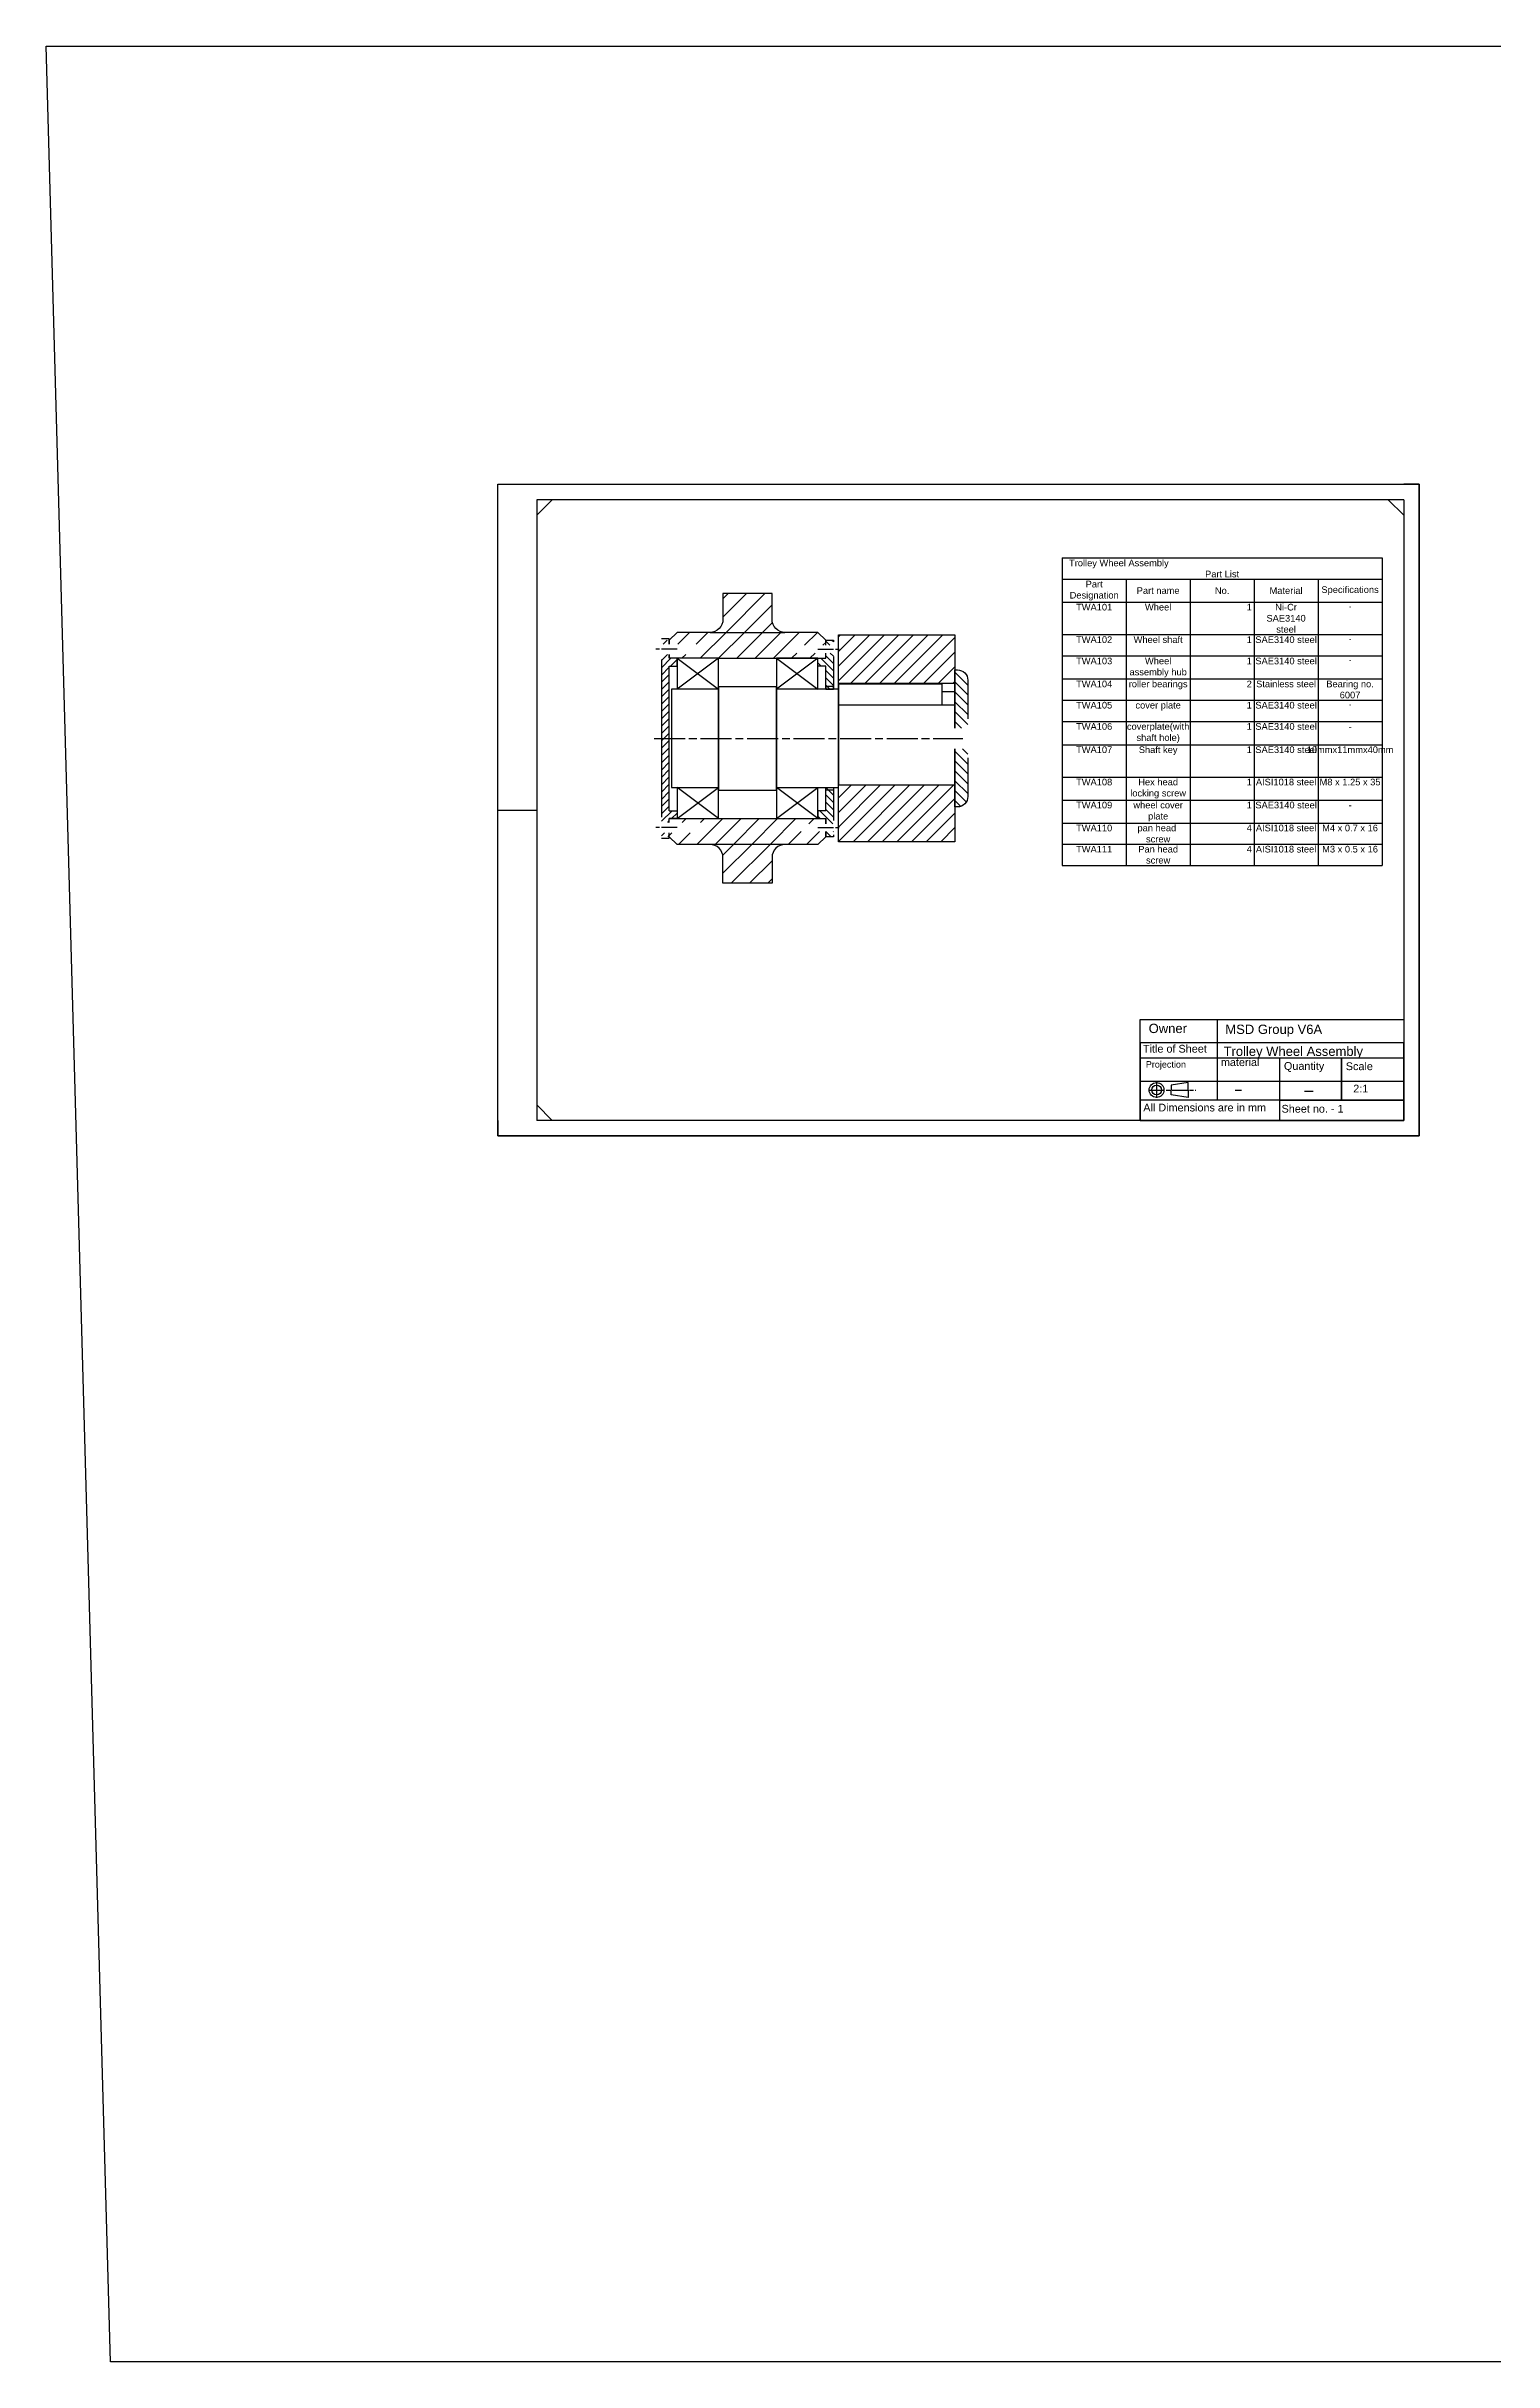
# Model space of a CAD drawing. Header units: millimetres. Extents: x -15074 to 21675, y -7568 to 6574.
# Drawn here: x -6999 to -6439, y 2979 to 3874 of the extents above; entities that cross this region are included whole.
import ezdxf

# ---------------------------------------------------------------- set-up
doc = ezdxf.new("R2010")
doc.units = ezdxf.units.MM
doc.linetypes.add('AM_ISO08W050', pattern=[18, 12, -1.5, 3, -1.5])
doc.linetypes.add('AM_ISO08W050x2', pattern=[9, 6, -0.75, 1.5, -0.75])
doc.layers.add('AM_7', color=142, linetype='AM_ISO08W050', lineweight=25)
doc.layers.add('AM_8', color=1, linetype='Continuous', lineweight=25)
doc.styles.get("Standard").update_dxf_attribs({"font": 'arial.ttf'})
pattern_1 = [(45, (1804.584, 1186.0103), (-3.535534, 3.535534), [])]
pattern_2 = [(45, (1804.5838, 1186.0103), (-2.8284271, 2.8284271), [])]
pattern_3 = [(135, (1804.5838, 1186.0103), (-1.41421356, -1.41421356), [])]
pattern_4 = [(135, (1804.5838, 1186.0103), (-1.9091883, -1.9091883), [])]

# ---------------------------------------------------------------- blocks, each defined once
blk = doc.blocks.new('*T333')
at = {"color": 0, "linetype": 'ByBlock', "lineweight": -2, "transparency": 16777216}
for p, q in [((0, 0), (123.74, 0)), ((0, 0), (0, -118.88)), ((123.74, 0), (123.74, -118.88)), ((0, -8.19), (123.74, -8.19)), ((24.75, -8.19), (24.75, -118.88)), ((49.49, -8.19), (49.49, -118.88)), ((74.24, -8.19), (74.24, -118.88)), ((98.99, -8.19), (98.99, -118.88)), ((0, -17.09), (123.74, -17.09)), ((0, -29.66), (123.74, -29.66)), ((0, -37.9), (123.74, -37.9)), ((0, -46.8), (123.74, -46.8)), ((0, -55), (123.74, -55)), ((0, -63.24), (123.74, -63.24)), ((0, -72.23), (123.74, -72.23)), ((0, -84.73), (123.74, -84.73)), ((0, -93.64), (123.74, -93.64)), ((0, -102.5), (123.74, -102.5)), ((0, -110.69), (123.74, -110.69)), ((0, -118.88), (123.74, -118.88))]:
    blk.add_line(p, q, dxfattribs=at)
at = {"color": 0, "transparency": 16777216}
for s, insert, char_height, width, attachment_point in [('Trolley Wheel Assembly                                                                                 Part List', (61.87, -4.1), 2.57309, 122.4486, 5), ('Part Designation', (12.37, -12.64), 2.5731, 23.4605, 5), ('{\\C256;\\c0;TWA}101', (12.37, -17.74), 2.5731, 23.0316, 2), ('Part name', (37.12, -12.64), 2.573, 23.4605, 5), ('Wheel', (37.12, -17.74), 2.573, 23.0316, 2), ('No.', (61.87, -12.64), 2.573, 23.4605, 5), ('1', (73.38, -17.74), 2.57, 23.0316, 3), ('Ni-Cr SAE3140 steel', (86.61, -17.74), 2.5731, 23.0316, 2), ('Material', (86.61, -12.64), 2.573, 23.4605, 5), ('Specifications', (111.36, -12.64), 2.5731, 23.4605, 5), ('-', (111.36, -17.74), 1.93, 23.0316, 2), ('{\\C256;\\c0;TWA}102', (12.37, -30.3), 2.5731, 23.0316, 2), ('Wheel shaft', (37.12, -30.3), 2.5731, 23.0316, 2), ('1', (73.38, -30.3), 2.57, 23.0316, 3), ('SAE3140 steel', (86.61, -30.3), 2.5731, 23.0316, 2), ('-', (111.36, -30.3), 1.93, 23.0316, 2), ('{\\C256;\\c0;TWA}103', (12.37, -38.54), 2.5731, 23.0316, 2), ('Wheel assembly hub', (37.12, -38.54), 2.5731, 23.0316, 2), ('1', (73.38, -38.54), 2.57, 23.0316, 3), ('SAE3140 steel', (86.61, -38.54), 2.5731, 23.0316, 2), ('-', (111.36, -38.54), 1.93, 23.0316, 2), ('{\\C256;\\c0;TWA}104', (12.37, -47.44), 2.5731, 23.0316, 2), ('roller bearings', (37.12, -47.44), 2.5731, 23.0316, 2), ('2', (73.38, -47.44), 2.57, 23.0316, 3), ('Stainless steel', (86.61, -47.44), 2.5731, 23.0316, 2), ('Bearing no. 6007', (111.36, -47.44), 2.5731, 23.0316, 2), ('{\\C256;\\c0;TWA}105', (12.37, -55.65), 2.5731, 23.0316, 2), ('cover plate', (37.12, -55.65), 2.5731, 23.0316, 2), ('1', (73.38, -55.65), 2.57, 23.0316, 3), ('SAE3140 steel', (86.61, -55.65), 2.5731, 23.0316, 2), ('-', (111.36, -55.65), 1.93, 23.0316, 2), ('{\\C256;\\c0;TWA}106', (12.37, -63.88), 2.5731, 23.0316, 2), ('coverplate(with shaft hole)', (37.12, -63.88), 2.5731, 23.0316, 2), ('1', (73.38, -63.88), 2.57, 23.0316, 3), ('SAE3140 steel', (86.61, -63.88), 2.5731, 23.0316, 2), ('-', (111.36, -63.88), 2.57, 23.0316, 2), ('{\\C256;\\c0;TWA}107', (12.37, -72.87), 2.5731, 23.0316, 2), ('Shaft key', (37.12, -72.87), 2.573, 23.0316, 2), ('1', (73.38, -72.87), 2.57, 23.0316, 3), ('SAE3140 steel', (86.61, -72.87), 2.5731, 23.0316, 2), (' 10mmx11mmx40mm ', (111.36, -72.87), 2.5731, 23.0316, 2), ('{\\C256;\\c0;TWA}108', (12.37, -85.37), 2.5731, 23.0316, 2), ('Hex head locking screw', (37.12, -85.37), 2.5731, 23.0316, 2), ('1', (73.38, -85.37), 2.57, 23.0316, 3), ('AISI1018 steel', (86.61, -85.37), 2.5731, 23.0316, 2), ('M8 x 1.25 x 35', (111.36, -85.37), 2.5731, 23.0316, 2), ('{\\C256;\\c0;TWA}109', (12.37, -94.28), 2.5731, 23.0316, 2), ('wheel cover plate', (37.12, -94.28), 2.5731, 23.0316, 2), ('1', (73.38, -94.28), 2.57, 23.0316, 3), ('SAE3140 steel', (86.61, -94.28), 2.5731, 23.0316, 2), ('-', (111.36, -94.28), 2.57, 23.0316, 2), ('{\\C256;\\c0;TWA}110', (12.37, -103.14), 2.5731, 23.0316, 2), ('pan head  screw', (37.12, -103.14), 2.5731, 23.0316, 2), ('4', (73.38, -103.14), 2.57, 23.0316, 3), ('AISI1018 steel', (86.61, -103.14), 2.5731, 23.0316, 2), ('M4 x 0.7 x 16', (111.36, -103.14), 2.5731, 23.0316, 2), ('{\\C256;\\c0;TWA}111', (12.37, -111.33), 2.5731, 23.0316, 2), ('Pan head screw', (37.12, -111.33), 2.5731, 23.0316, 2), ('4', (73.38, -111.33), 2.57, 23.0316, 3), ('AISI1018 steel', (86.61, -111.33), 2.5731, 23.0316, 2), ('M3 x 0.5 x 16', (111.36, -111.33), 2.5731, 23.0316, 2)]:
    blk.add_mtext(s, dxfattribs=dict(at, insert=insert, char_height=char_height, width=width, attachment_point=attachment_point))

msp = doc.modelspace()

# ---------------------------------------------------------------- hatches: boundary and pattern name
at = {"layer": 'AM_8', "true_color": 0x000000}
h = msp.add_hatch(dxfattribs=at)
h.set_pattern_fill('_U', color=18, scale=5, angle=45, style=0, pattern_type=0)
h.set_pattern_definition(pattern_1)
edge = h.paths.add_edge_path()
edge.add_line((-6718.661, 3652.564), (-6718.661, 3662.564))
edge.add_line((-6718.661, 3662.564), (-6737.661, 3662.564))
edge.add_line((-6737.661, 3662.564), (-6737.661, 3652.564))
edge.add_arc((-6742.661, 3652.564), 5, -90, 0, ccw=False)
edge.add_line((-6742.661, 3647.564), (-6713.661, 3647.564))
edge.add_arc((-6713.661, 3652.564), 5, 180, 270, ccw=False)
h = msp.add_hatch(dxfattribs=at)
h.set_pattern_fill('_U', color=18, scale=2, angle=45, style=0, pattern_type=0)
h.set_pattern_definition([(45, (1804.5838, 1186.0103), (-1.41421356, 1.41421356), [])])
edge = h.paths.add_edge_path(flags=0)
edge.add_line((-6758.411, 3643.064), (-6761.411, 3643.064))
edge.add_line((-6761.411, 3644.564), (-6761.411, 3643.064))
edge.add_line((-6758.411, 3644.564), (-6761.411, 3644.564))
edge.add_line((-6758.411, 3643.064), (-6758.411, 3644.564))
edge = h.paths.add_edge_path(flags=0)
edge.add_line((-6761.411, 3639.064), (-6758.411, 3639.064))
edge.add_line((-6758.411, 3637.564), (-6758.411, 3639.064))
edge.add_line((-6755.411, 3637.564), (-6758.411, 3637.564))
edge.add_line((-6755.411, 3634.564), (-6755.411, 3637.564))
edge.add_line((-6758.411, 3634.564), (-6755.411, 3634.564))
edge.add_line((-6758.411, 3578.564), (-6758.411, 3634.564))
edge.add_line((-6755.411, 3578.564), (-6758.411, 3578.564))
edge.add_line((-6755.411, 3575.564), (-6755.411, 3578.564))
edge.add_line((-6758.411, 3575.564), (-6755.411, 3575.564))
edge.add_line((-6758.411, 3574.064), (-6758.411, 3575.564))
edge.add_line((-6758.411, 3574.064), (-6761.411, 3574.064))
edge.add_line((-6761.411, 3639.064), (-6761.411, 3574.064))
edge = h.paths.add_edge_path(flags=0)
edge.add_line((-6761.411, 3570.064), (-6761.411, 3568.564))
edge.add_line((-6761.411, 3570.064), (-6758.411, 3570.064))
edge.add_line((-6758.411, 3568.564), (-6758.411, 3570.064))
edge.add_line((-6761.411, 3568.564), (-6758.411, 3568.564))
edge = h.paths.add_edge_path(flags=0)
edge.add_line((-6761.411, 3570.064), (-6758.411, 3570.064))
edge.add_line((-6761.411, 3574.064), (-6761.411, 3570.064))
edge.add_line((-6758.411, 3574.064), (-6761.411, 3574.064))
edge.add_line((-6758.411, 3570.064), (-6758.411, 3574.064))
edge = h.paths.add_edge_path(flags=0)
edge.add_line((-6761.411, 3639.064), (-6758.411, 3639.064))
edge.add_line((-6761.411, 3643.064), (-6761.411, 3639.064))
edge.add_line((-6758.411, 3643.064), (-6761.411, 3643.064))
edge.add_line((-6758.411, 3639.064), (-6758.411, 3643.064))
edge = h.paths.add_edge_path(flags=0)
edge.add_line((-6761.411, 3570.064), (-6758.411, 3570.064))
edge.add_line((-6761.411, 3574.064), (-6761.411, 3570.064))
edge.add_line((-6758.411, 3574.064), (-6761.411, 3574.064))
edge.add_line((-6758.411, 3570.064), (-6758.411, 3574.064))
edge = h.paths.add_edge_path(flags=0)
edge.add_line((-6761.411, 3639.064), (-6758.411, 3639.064))
edge.add_line((-6761.411, 3643.064), (-6761.411, 3639.064))
edge.add_line((-6758.411, 3643.064), (-6761.411, 3643.064))
edge.add_line((-6758.411, 3639.064), (-6758.411, 3643.064))
h = msp.add_hatch(dxfattribs=at)
h.set_pattern_fill('_U', color=18, scale=5, angle=45, style=0, pattern_type=0)
h.set_pattern_definition(pattern_1)
edge = h.paths.add_edge_path(flags=0)
edge.add_line((-6758.411, 3639.064), (-6746.011, 3639.064))
edge.add_line((-6746.011, 3639.064), (-6745.411, 3639.664))
edge.add_line((-6745.411, 3639.664), (-6745.411, 3642.464))
edge.add_line((-6745.411, 3642.464), (-6746.011, 3643.064))
edge.add_line((-6746.011, 3643.064), (-6758.411, 3643.064))
edge.add_line((-6758.411, 3644.564), (-6758.411, 3643.064))
edge.add_line((-6755.411, 3647.564), (-6758.411, 3644.564))
edge.add_line((-6700.911, 3647.564), (-6755.411, 3647.564))
edge.add_line((-6697.911, 3644.564), (-6700.911, 3647.564))
edge.add_line((-6697.911, 3642.564), (-6697.911, 3644.564))
edge.add_line((-6697.911, 3642.564), (-6710.471, 3642.564))
edge.add_line((-6710.471, 3642.564), (-6710.911, 3642.124))
edge.add_line((-6710.911, 3642.124), (-6710.911, 3640.004))
edge.add_line((-6710.911, 3640.004), (-6710.471, 3639.564))
edge.add_line((-6710.471, 3639.564), (-6697.911, 3639.564))
edge.add_line((-6697.911, 3637.564), (-6697.911, 3639.564))
edge.add_line((-6758.411, 3637.564), (-6697.911, 3637.564))
edge.add_line((-6758.411, 3639.064), (-6758.411, 3637.564))
edge = h.paths.add_edge_path(flags=0)
edge.add_line((-6697.911, 3642.564), (-6710.471, 3642.564))
edge.add_line((-6697.911, 3639.564), (-6697.911, 3642.564))
edge.add_line((-6710.471, 3639.564), (-6697.911, 3639.564))
edge.add_line((-6710.911, 3640.004), (-6710.471, 3639.564))
edge.add_line((-6710.911, 3642.124), (-6710.911, 3640.004))
edge.add_line((-6710.471, 3642.564), (-6710.911, 3642.124))
edge = h.paths.add_edge_path(flags=0)
edge.add_line((-6758.411, 3639.064), (-6746.011, 3639.064))
edge.add_line((-6758.411, 3643.064), (-6758.411, 3639.064))
edge.add_line((-6746.011, 3643.064), (-6758.411, 3643.064))
edge.add_line((-6745.411, 3642.464), (-6746.011, 3643.064))
edge.add_line((-6745.411, 3639.664), (-6745.411, 3642.464))
edge.add_line((-6746.011, 3639.064), (-6745.411, 3639.664))
edge = h.paths.add_edge_path(flags=0)
edge.add_line((-6697.911, 3642.564), (-6710.471, 3642.564))
edge.add_line((-6697.911, 3639.564), (-6697.911, 3642.564))
edge.add_line((-6710.471, 3639.564), (-6697.911, 3639.564))
edge.add_line((-6710.911, 3640.004), (-6710.471, 3639.564))
edge.add_line((-6710.911, 3642.124), (-6710.911, 3640.004))
edge.add_line((-6710.471, 3642.564), (-6710.911, 3642.124))
edge = h.paths.add_edge_path(flags=0)
edge.add_line((-6758.411, 3639.064), (-6746.011, 3639.064))
edge.add_line((-6758.411, 3643.064), (-6758.411, 3639.064))
edge.add_line((-6746.011, 3643.064), (-6758.411, 3643.064))
edge.add_line((-6745.411, 3642.464), (-6746.011, 3643.064))
edge.add_line((-6745.411, 3639.664), (-6745.411, 3642.464))
edge.add_line((-6746.011, 3639.064), (-6745.411, 3639.664))
h = msp.add_hatch(dxfattribs=at)
h.set_pattern_fill('_U', color=18, scale=2, angle=135, style=0, pattern_type=0)
h.set_pattern_definition(pattern_3)
edge = h.paths.add_edge_path(flags=0)
edge.add_line((-6694.911, 3642.564), (-6697.911, 3642.564))
edge.add_line((-6697.911, 3644.564), (-6697.911, 3642.564))
edge.add_line((-6694.911, 3644.564), (-6697.911, 3644.564))
edge.add_line((-6694.911, 3642.564), (-6694.911, 3644.564))
edge = h.paths.add_edge_path(flags=0)
edge.add_line((-6697.911, 3639.564), (-6694.911, 3639.564))
edge.add_line((-6694.911, 3625.564), (-6694.911, 3639.564))
edge.add_line((-6697.911, 3625.564), (-6694.911, 3625.564))
edge.add_line((-6697.911, 3634.564), (-6697.911, 3625.564))
edge.add_line((-6700.911, 3634.564), (-6697.911, 3634.564))
edge.add_line((-6700.911, 3637.564), (-6700.911, 3634.564))
edge.add_line((-6697.911, 3637.564), (-6700.911, 3637.564))
edge.add_line((-6697.911, 3639.564), (-6697.911, 3637.564))
edge = h.paths.add_edge_path(flags=0)
edge.add_line((-6697.911, 3639.564), (-6694.911, 3639.564))
edge.add_line((-6697.911, 3642.564), (-6697.911, 3639.564))
edge.add_line((-6694.911, 3642.564), (-6697.911, 3642.564))
edge.add_line((-6694.911, 3639.564), (-6694.911, 3642.564))
edge = h.paths.add_edge_path(flags=0)
edge.add_line((-6697.911, 3639.564), (-6694.911, 3639.564))
edge.add_line((-6697.911, 3642.564), (-6697.911, 3639.564))
edge.add_line((-6694.911, 3642.564), (-6697.911, 3642.564))
edge.add_line((-6694.911, 3639.564), (-6694.911, 3642.564))
h = msp.add_hatch(dxfattribs=at)
h.set_pattern_fill('_U', color=18, scale=4, angle=45, style=0, pattern_type=0)
h.set_pattern_definition(pattern_2)
edge = h.paths.add_edge_path(flags=0)
edge.add_line((-6692.911, 3646.564), (-6692.911, 3627.894))
edge.add_line((-6647.911, 3646.564), (-6692.911, 3646.564))
edge.add_line((-6647.911, 3627.894), (-6647.911, 3646.564))
edge.add_line((-6692.911, 3627.894), (-6647.911, 3627.894))
h = msp.add_hatch(dxfattribs=at)
h.set_pattern_fill('_U', color=18, scale=2.7, angle=135, style=0, pattern_type=0)
h.set_pattern_definition(pattern_4)
edge = h.paths.add_edge_path()
edge.add_line((-6642.911, 3610.564), (-6647.911, 3610.564))
edge.add_line((-6642.911, 3610.564), (-6642.911, 3629.064))
edge.add_arc((-6646.911, 3629.064), 4, 0, 90)
edge.add_line((-6646.911, 3633.064), (-6647.911, 3633.064))
edge.add_line((-6647.911, 3633.064), (-6647.911, 3610.564))
h.paths.add_polyline_path([(-6647.911, 3612.564), (-6642.911, 3610.564)], flags=16)
h.paths.add_polyline_path([(-6647.911, 3612.564), (-6642.911, 3610.564)], flags=17)
h = msp.add_hatch(dxfattribs=at)
h.set_pattern_fill('_U', color=18, scale=2.7, angle=135, style=0, pattern_type=0)
h.set_pattern_definition(pattern_4)
edge = h.paths.add_edge_path()
edge.add_line((-6647.911, 3602.564), (-6647.911, 3580.064))
edge.add_line((-6647.911, 3580.064), (-6646.911, 3580.064))
edge.add_arc((-6646.911, 3584.064), 4, 270, 360)
edge.add_line((-6642.911, 3584.064), (-6642.911, 3602.564))
edge.add_line((-6647.911, 3602.564), (-6642.911, 3602.564))
h.paths.add_polyline_path([(-6642.911, 3602.564), (-6642.911, 3603.389), (-6647.911, 3603.389), (-6647.911, 3602.564)], flags=17)
h.paths.add_polyline_path([(-6642.911, 3602.564), (-6642.911, 3603.389), (-6647.911, 3603.389), (-6647.911, 3602.564)], flags=17)
h = msp.add_hatch(dxfattribs=at)
h.set_pattern_fill('_U', color=18, scale=2, angle=135, style=0, pattern_type=0)
h.set_pattern_definition(pattern_3)
edge = h.paths.add_edge_path(flags=0)
edge.add_line((-6694.911, 3573.564), (-6697.911, 3573.564))
edge.add_line((-6697.911, 3575.564), (-6697.911, 3573.564))
edge.add_line((-6700.911, 3575.564), (-6697.911, 3575.564))
edge.add_line((-6700.911, 3578.564), (-6700.911, 3575.564))
edge.add_line((-6697.911, 3578.564), (-6700.911, 3578.564))
edge.add_line((-6697.911, 3587.564), (-6697.911, 3578.564))
edge.add_line((-6694.911, 3587.564), (-6697.911, 3587.564))
edge.add_line((-6694.911, 3573.564), (-6694.911, 3587.564))
edge = h.paths.add_edge_path(flags=0)
edge.add_line((-6697.911, 3570.564), (-6694.911, 3570.564))
edge.add_line((-6694.911, 3568.564), (-6694.911, 3570.564))
edge.add_line((-6697.911, 3568.564), (-6694.911, 3568.564))
edge.add_line((-6697.911, 3570.564), (-6697.911, 3568.564))
edge = h.paths.add_edge_path(flags=0)
edge.add_line((-6697.911, 3570.564), (-6694.911, 3570.564))
edge.add_line((-6697.911, 3573.564), (-6697.911, 3570.564))
edge.add_line((-6694.911, 3573.564), (-6697.911, 3573.564))
edge.add_line((-6694.911, 3570.564), (-6694.911, 3573.564))
edge = h.paths.add_edge_path(flags=0)
edge.add_line((-6697.911, 3570.564), (-6694.911, 3570.564))
edge.add_line((-6697.911, 3573.564), (-6697.911, 3570.564))
edge.add_line((-6694.911, 3573.564), (-6697.911, 3573.564))
edge.add_line((-6694.911, 3570.564), (-6694.911, 3573.564))
h = msp.add_hatch(dxfattribs=at)
h.set_pattern_fill('_U', color=18, scale=4, angle=45, style=0, pattern_type=0)
h.set_pattern_definition(pattern_2)
h.paths.add_polyline_path([(-6692.911, 3566.564), (-6647.911, 3566.564), (-6647.911, 3588.564), (-6692.911, 3588.564)])
h = msp.add_hatch(dxfattribs=at)
h.set_pattern_fill('_U', color=18, scale=5, angle=45, style=0, pattern_type=0)
h.set_pattern_definition(pattern_1)
edge = h.paths.add_edge_path(flags=0)
edge.add_line((-6697.911, 3573.564), (-6710.471, 3573.564))
edge.add_line((-6710.471, 3573.564), (-6710.911, 3573.124))
edge.add_line((-6710.911, 3573.124), (-6710.911, 3571.004))
edge.add_line((-6710.911, 3571.004), (-6710.471, 3570.564))
edge.add_line((-6710.471, 3570.564), (-6697.911, 3570.564))
edge.add_line((-6697.911, 3568.564), (-6697.911, 3570.564))
edge.add_line((-6700.911, 3565.564), (-6697.911, 3568.564))
edge.add_line((-6755.411, 3565.564), (-6700.911, 3565.564))
edge.add_line((-6758.411, 3568.564), (-6755.411, 3565.564))
edge.add_line((-6758.411, 3570.064), (-6758.411, 3568.564))
edge.add_line((-6758.411, 3570.064), (-6746.011, 3570.064))
edge.add_line((-6746.011, 3570.064), (-6745.411, 3570.664))
edge.add_line((-6745.411, 3570.664), (-6745.411, 3573.464))
edge.add_line((-6745.411, 3573.464), (-6746.011, 3574.064))
edge.add_line((-6746.011, 3574.064), (-6758.411, 3574.064))
edge.add_line((-6758.411, 3575.564), (-6758.411, 3574.064))
edge.add_line((-6697.911, 3575.564), (-6758.411, 3575.564))
edge.add_line((-6697.911, 3573.564), (-6697.911, 3575.564))
edge = h.paths.add_edge_path(flags=0)
edge.add_line((-6758.411, 3570.064), (-6746.011, 3570.064))
edge.add_line((-6758.411, 3574.064), (-6758.411, 3570.064))
edge.add_line((-6746.011, 3574.064), (-6758.411, 3574.064))
edge.add_line((-6745.411, 3573.464), (-6746.011, 3574.064))
edge.add_line((-6745.411, 3570.664), (-6745.411, 3573.464))
edge.add_line((-6746.011, 3570.064), (-6745.411, 3570.664))
edge = h.paths.add_edge_path(flags=0)
edge.add_line((-6697.911, 3573.564), (-6710.471, 3573.564))
edge.add_line((-6697.911, 3570.564), (-6697.911, 3573.564))
edge.add_line((-6710.471, 3570.564), (-6697.911, 3570.564))
edge.add_line((-6710.911, 3571.004), (-6710.471, 3570.564))
edge.add_line((-6710.911, 3573.124), (-6710.911, 3571.004))
edge.add_line((-6710.471, 3573.564), (-6710.911, 3573.124))
edge = h.paths.add_edge_path(flags=0)
edge.add_line((-6758.411, 3570.064), (-6746.011, 3570.064))
edge.add_line((-6758.411, 3574.064), (-6758.411, 3570.064))
edge.add_line((-6746.011, 3574.064), (-6758.411, 3574.064))
edge.add_line((-6745.411, 3573.464), (-6746.011, 3574.064))
edge.add_line((-6745.411, 3570.664), (-6745.411, 3573.464))
edge.add_line((-6746.011, 3570.064), (-6745.411, 3570.664))
edge = h.paths.add_edge_path(flags=0)
edge.add_line((-6697.911, 3573.564), (-6710.471, 3573.564))
edge.add_line((-6697.911, 3570.564), (-6697.911, 3573.564))
edge.add_line((-6710.471, 3570.564), (-6697.911, 3570.564))
edge.add_line((-6710.911, 3571.004), (-6710.471, 3570.564))
edge.add_line((-6710.911, 3573.124), (-6710.911, 3571.004))
edge.add_line((-6710.471, 3573.564), (-6710.911, 3573.124))
h = msp.add_hatch(dxfattribs=at)
h.set_pattern_fill('_U', color=18, scale=5, angle=45, style=0, pattern_type=0)
h.set_pattern_definition(pattern_1)
edge = h.paths.add_edge_path()
edge.add_line((-6713.661, 3565.564), (-6742.661, 3565.564))
edge.add_arc((-6742.661, 3560.564), 5, 0, 90, ccw=False)
edge.add_line((-6737.661, 3560.564), (-6737.661, 3550.564))
edge.add_line((-6737.661, 3550.564), (-6718.661, 3550.564))
edge.add_line((-6718.661, 3550.564), (-6718.661, 3560.564))
edge.add_arc((-6713.661, 3560.564), 5, 90, 180, ccw=False)

# ---------------------------------------------------------------- linework, layer by layer
for p, q in [((-6809.707, 3698.845), (-6809.707, 3692.845)), ((-6809.707, 3692.845), (-6803.707, 3698.845)), ((-6474.307, 3692.845), (-6480.307, 3698.845)), ((-6474.307, 3698.845), (-6474.307, 3692.845)), ((-6742.661, 3647.564), (-6713.661, 3647.564)), ((-6755.411, 3637.564), (-6739.411, 3625.564)), ((-6739.411, 3637.564), (-6755.411, 3625.564)), ((-6739.411, 3637.564), (-6716.911, 3637.564)), ((-6700.911, 3637.564), (-6716.911, 3625.564)), ((-6716.911, 3637.564), (-6700.911, 3625.564)), ((-6755.411, 3575.564), (-6739.411, 3587.564)), ((-6739.411, 3575.564), (-6755.411, 3587.564)), ((-6700.911, 3575.564), (-6716.911, 3587.564)), ((-6716.911, 3575.564), (-6700.911, 3587.564)), ((-6824.707, 3578.845), (-6809.707, 3578.845)), ((-6569.921, 3470.576), (-6569.921, 3470.576)), ((-6569.921, 3470.576), (-6569.921, 3470.576)), ((-6557.735, 3473.444), (-6564.209, 3472.479)), ((-6557.735, 3467.708), (-6564.209, 3468.673)), ((-6557.735, 3472.479), (-6557.735, 3473.444)), ((-6557.735, 3468.673), (-6557.735, 3467.708)), ((-6539.452, 3470.493), (-6536.996, 3470.493)), ((-6522.307, 3466.645), (-6522.307, 3458.845)), ((-6512.713, 3470.13), (-6509.347, 3470.13)), ((-6809.707, 3464.845), (-6803.707, 3458.845))]:
    msp.add_line(p, q)
for points in [[(-6999.422, 3874.219), (-3812.905, 3874.219), (-3788.079, 2978.795), (-6974.597, 2978.795)], [(-6824.707, 3704.845), (-6468.307, 3704.845), (-6468.307, 3452.845), (-6824.707, 3452.845)], [(-6716.911, 3626.564), (-6739.411, 3626.564), (-6739.411, 3586.564), (-6716.911, 3586.564)], [(-6697.911, 3625.564), (-6694.921, 3625.564), (-6694.921, 3626.626), (-6697.911, 3626.626)], [(-6692.911, 3619.564), (-6652.911, 3619.564), (-6652.911, 3627.564), (-6692.911, 3627.564)], [(-6697.911, 3587.564), (-6694.921, 3587.564), (-6694.921, 3586.502), (-6697.911, 3586.502)], [(-6576.307, 3497.845), (-6474.307, 3497.845), (-6474.307, 3458.845), (-6576.307, 3458.845)], [(-6576.307, 3458.845), (-6474.307, 3458.845), (-6474.307, 3488.845), (-6576.307, 3488.845)], [(-6576.307, 3458.845), (-6474.307, 3458.845), (-6474.307, 3482.845), (-6576.307, 3482.845)], [(-6498.307, 3482.845), (-6522.307, 3482.845), (-6522.307, 3466.645), (-6498.307, 3466.645)], [(-6474.307, 3482.845), (-6498.307, 3482.845), (-6498.307, 3466.645), (-6474.307, 3466.645)], [(-6576.307, 3458.845), (-6474.307, 3458.845), (-6474.307, 3473.845), (-6576.307, 3473.845)], [(-6576.307, 3458.845), (-6474.307, 3458.845), (-6474.307, 3466.645), (-6576.307, 3466.645)]]:
    msp.add_lwpolyline(points, close=True)
for points in [[(-6809.707, 3452.845), (-6824.707, 3452.845), (-6824.707, 3704.845), (-6809.707, 3704.845)], [(-6824.707, 3698.845), (-6824.707, 3704.845), (-6468.307, 3704.845), (-6468.307, 3698.845)], [(-6809.707, 3698.845), (-6809.707, 3458.845)], [(-6474.307, 3698.845), (-6809.707, 3698.845)], [(-6474.307, 3452.845), (-6468.307, 3452.845), (-6468.307, 3704.845), (-6474.307, 3704.845)], [(-6474.307, 3698.845), (-6474.307, 3458.845)], [(-6758.411, 3643.064), (-6758.411, 3645.069), (-6761.411, 3645.069)], [(-6697.911, 3643.064), (-6697.911, 3644.564), (-6694.911, 3644.564)], [(-6694.911, 3644.564), (-6694.911, 3643.864)], [(-6692.911, 3644.522), (-6692.911, 3646.564), (-6647.911, 3646.564), (-6647.911, 3610.564)], [(-6692.911, 3641.814), (-6692.911, 3644.522)], [(-6761.411, 3637.064), (-6761.411, 3576.064)], [(-6758.411, 3637.564), (-6758.411, 3639.064)], [(-6758.411, 3639.064), (-6758.411, 3637.564)], [(-6758.411, 3634.564), (-6755.411, 3634.564), (-6755.411, 3637.564), (-6758.411, 3637.564)], [(-6755.411, 3587.564), (-6755.411, 3575.564), (-6739.411, 3575.564), (-6739.411, 3637.564), (-6755.411, 3637.564), (-6755.411, 3625.564)], [(-6716.911, 3637.564), (-6697.911, 3637.564), (-6697.911, 3639.064)], [(-6700.911, 3625.564), (-6700.911, 3637.564), (-6716.911, 3637.564), (-6716.911, 3575.564), (-6700.911, 3575.564), (-6700.911, 3587.564)], [(-6697.911, 3634.564), (-6700.911, 3634.564), (-6700.911, 3637.564), (-6697.911, 3637.564)], [(-6697.911, 3642.564), (-6697.911, 3643.064)], [(-6697.911, 3642.564), (-6697.911, 3643.064)], [(-6697.911, 3639.064), (-6697.911, 3639.564)], [(-6697.911, 3639.064), (-6697.911, 3639.564)], [(-6697.911, 3637.564), (-6697.911, 3639.064)], [(-6694.911, 3638.264), (-6694.911, 3637.064)], [(-6694.911, 3637.064), (-6694.911, 3625.564)], [(-6692.911, 3640.314), (-6692.911, 3641.814)], [(-6692.911, 3637.606), (-6692.911, 3640.314)], [(-6647.911, 3602.564), (-6647.911, 3566.564), (-6692.911, 3566.564), (-6692.911, 3637.606)], [(-6758.411, 3578.564), (-6758.411, 3634.564)], [(-6697.911, 3625.564), (-6697.911, 3634.564)], [(-6692.911, 3624.564), (-6692.911, 3627.894), (-6647.911, 3627.894), (-6647.911, 3624.564), (-6652.911, 3624.564)], [(-6739.411, 3625.564), (-6757.547, 3625.564), (-6757.547, 3587.564), (-6739.411, 3587.564)], [(-6716.911, 3587.564), (-6692.911, 3587.564), (-6692.911, 3625.564), (-6716.911, 3625.564)], [(-6692.911, 3624.564), (-6692.911, 3588.564), (-6647.911, 3588.564), (-6647.911, 3602.564)], [(-6692.911, 3624.564), (-6692.911, 3619.564), (-6647.911, 3619.564), (-6647.911, 3624.564), (-6652.911, 3624.564)], [(-6647.911, 3610.564), (-6647.911, 3624.564), (-6652.911, 3624.564)], [(-6697.911, 3578.564), (-6697.911, 3587.564)], [(-6694.911, 3587.564), (-6694.911, 3574.864)], [(-6758.411, 3578.564), (-6755.411, 3578.564), (-6755.411, 3575.564), (-6758.411, 3575.564)], [(-6758.411, 3574.064), (-6758.411, 3575.564), (-6697.911, 3575.564), (-6697.911, 3573.564)], [(-6758.411, 3574.064), (-6758.411, 3575.564)], [(-6758.411, 3574.064), (-6758.411, 3575.564)], [(-6716.911, 3575.564), (-6697.911, 3575.564), (-6697.911, 3573.564)], [(-6697.911, 3578.564), (-6700.911, 3578.564), (-6700.911, 3575.564), (-6697.911, 3575.564)], [(-6697.911, 3573.564), (-6697.911, 3575.564)], [(-6761.411, 3568.035), (-6758.411, 3568.035), (-6758.411, 3570.064)], [(-6697.911, 3570.564), (-6697.911, 3568.564), (-6700.911, 3565.564), (-6755.411, 3565.564), (-6758.411, 3568.564), (-6758.411, 3570.064)], [(-6694.911, 3569.264), (-6694.911, 3568.564), (-6697.911, 3568.564), (-6697.911, 3570.564)], [(-6546.307, 3466.645), (-6546.307, 3497.845), (-6474.307, 3497.845), (-6474.307, 3458.845), (-6546.307, 3458.845)], [(-6564.209, 3472.479), (-6564.209, 3470.576)], [(-6564.209, 3468.673), (-6564.209, 3470.576)], [(-6557.735, 3470.576), (-6557.735, 3472.479)], [(-6557.735, 3470.576), (-6557.735, 3468.673)], [(-6824.707, 3458.845), (-6824.707, 3452.845), (-6468.307, 3452.845), (-6468.307, 3458.845)], [(-6474.307, 3458.845), (-6809.707, 3458.845)]]:
    msp.add_lwpolyline(points)
for points in [[(-6697.911, 3643.064), (-6697.911, 3644.564), (-6700.911, 3647.564), (-6713.661, 3647.564, -0.4142136), (-6718.661, 3652.564), (-6718.661, 3662.564), (-6737.661, 3662.564), (-6737.661, 3652.564, -0.4142136), (-6742.661, 3647.564), (-6755.411, 3647.564), (-6758.411, 3644.564), (-6758.411, 3643.064)], [(-6647.911, 3610.564), (-6647.911, 3633.064), (-6646.911, 3633.064, -0.4142136), (-6642.911, 3629.064), (-6642.911, 3614.072)], [(-6642.911, 3599.057), (-6642.911, 3584.064, -0.4142136), (-6646.911, 3580.064), (-6647.911, 3580.064), (-6647.911, 3602.564)], [(-6697.911, 3570.564), (-6697.911, 3568.564), (-6700.911, 3565.564), (-6713.661, 3565.564, 0.4142136), (-6718.661, 3560.564), (-6718.661, 3550.564), (-6737.661, 3550.564), (-6737.661, 3560.564, 0.4142136), (-6742.661, 3565.564), (-6755.411, 3565.564), (-6758.411, 3568.564), (-6758.411, 3570.064)]]:
    msp.add_lwpolyline(points, format="xyb")
for radius in [2.868, 1.903]:
    msp.add_circle((-6569.921, 3470.576), radius)
at = {"layer": 'AM_7', "linetype": 'AM_ISO08W050x2'}
for p, q in [((-6755.411, 3641.064), (-6764.411, 3641.064)), ((-6700.911, 3641.064), (-6691.911, 3641.064)), ((-6755.411, 3572.064), (-6764.411, 3572.064)), ((-6700.911, 3572.064), (-6691.911, 3572.064)), ((-6572.921, 3470.576), (-6554.735, 3470.576)), ((-6569.921, 3473.576), (-6569.921, 3467.08)), ((-6569.921, 3470.576), (-6569.921, 3470.576)), ((-6569.921, 3470.576), (-6569.921, 3470.576))]:
    msp.add_line(p, q, dxfattribs=at)
at = {"layer": 'AM_7'}
msp.add_line((-6764.31, 3606.564), (-6644.911, 3606.564), dxfattribs=at)

# ---------------------------------------------------------------- block references
msp.add_blockref('*T333', (-6606.417, 3676.35))

# ---------------------------------------------------------------- texts
at = {"attachment_point": 1}
for s, width, gutter_width, heights, insert, char_height in [(' Owner', 25.30882, 7.5, [0], (-6574.361, 3496.219), 3.6), ('MSD Group V6A', 56.36965, 7.5, [0], (-6543.3, 3495.874), 3.6), ('Title of Sheet', 27.37955, 7.5, [0], (-6575.166, 3488.058), 3), ('Trolley Wheel Assembly', 57.05989, 7.5, [0], (-6543.99, 3487.369), 3.6), ('Projection', 22.90111, 12.5, [0], (-6574.072, 3481.754), 2.5), ('material', 22.71881, 7.5, [0], (-6545.026, 3482.845), 3), ('Quantity', 20.13202, 7.5, [0], (-6520.637, 3481.391), 3), ('Scale', 20.70722, 7.5, [0], (-6496.709, 3481.277), 3), ('All Dimensions are in mm', 57.92294, 7.5, [0], (-6575.051, 3465.299), 3), ('\\pxi-3,l4,t4;2:1', 20.47356, 7.5, [0], (-6496.839, 3472.632), 3), ('Sheet no. - 1', 43.6002, 7.5, [1.086], (-6521.557, 3464.84), 3)]:
    msp.add_mtext_dynamic_manual_height_columns(s, width=width, gutter_width=gutter_width, heights=heights, dxfattribs=dict(at, insert=insert, char_height=char_height))

doc.saveas('drawing.dxf')
